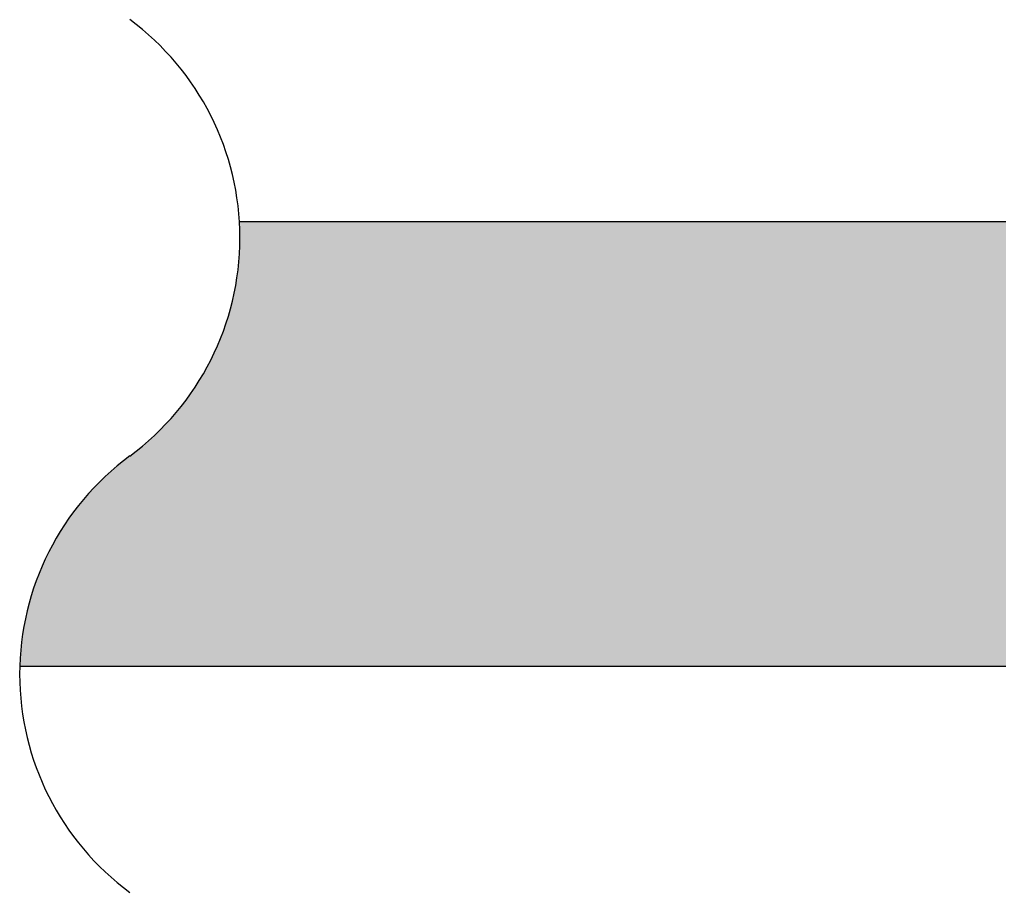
# Model space of a CAD drawing. Header units: millimetres. Extents: x -2063041 to -1932644, y 197605868 to 197643080.
# Drawn here: x -2050346 to -2048821, y 197615484 to 197616842 of the extents above; entities that cross this region are included whole.
import ezdxf

# ---------------------------------------------------------------- set-up
doc = ezdxf.new("R2010")
doc.units = ezdxf.units.MM
doc.layers.add('СКУД', color=7, linetype='Continuous')
pattern_1 = [(0, (-2690542.8045, 196967677.193), (0, 5.21335713), [3.791532458, -1.421824672]), (90, (-2690542.8045, 196967677.193), (-5.21335713, 3e-16), [3.791532458, -1.421824672])]

msp = doc.modelspace()

# ---------------------------------------------------------------- hatches: boundary and pattern name
at = {"layer": 'СКУД', "true_color": 0x000000}
h = msp.add_hatch(dxfattribs=at)
h.set_pattern_fill('ANGLE', color=18, scale=0.746365)
h.set_pattern_definition(pattern_1)
h.paths.add_polyline_path([(-2049969, 197616527.3), (-2050003.8, 197616527.3, -0.253713), (-2050174.6, 197616163, 0.230571), (-2050345.9, 197615835.6), (-2049969, 197615835.6)])
h = msp.add_hatch(dxfattribs=at)
h.set_pattern_fill('ANGLE', color=18, scale=0.746365)
h.set_pattern_definition(pattern_1)
h.paths.add_polyline_path([(-2048734, 197615835.6), (-2048734, 197616527.3), (-2049969, 197616527.3), (-2049969, 197615835.6)])
h.paths.add_polyline_path([(-2042015.2, 197615835.6), (-2042015.2, 197616527.3), (-2043220.2, 197616527.3), (-2043220.2, 197615835.6)])

# ---------------------------------------------------------------- linework, layer by layer
at = {"layer": 'СКУД', "color": 18, "true_color": 0x000000}
for p, q in [((-2049969, 197616527.3), (-2050003.8, 197616527.3)), ((-2049969, 197615835.6), (-2050345.9, 197615835.6))]:
    msp.add_line(p, q, dxfattribs=at)
for points in [[(-2048734, 197616527.3), (-2049969, 197616527.3)], [(-2048734, 197616527.3), (-2048734, 197615835.6), (-2049969, 197615835.6)]]:
    msp.add_lwpolyline(points, dxfattribs=at)
for centre, start, end in [((-2050425.1, 197616502.6), 306.4098, 53.5902), ((-2049924.1, 197615823.4), 126.4098, 233.5902)]:
    msp.add_arc(centre, 422, start, end, dxfattribs=at)

doc.saveas('drawing.dxf')
